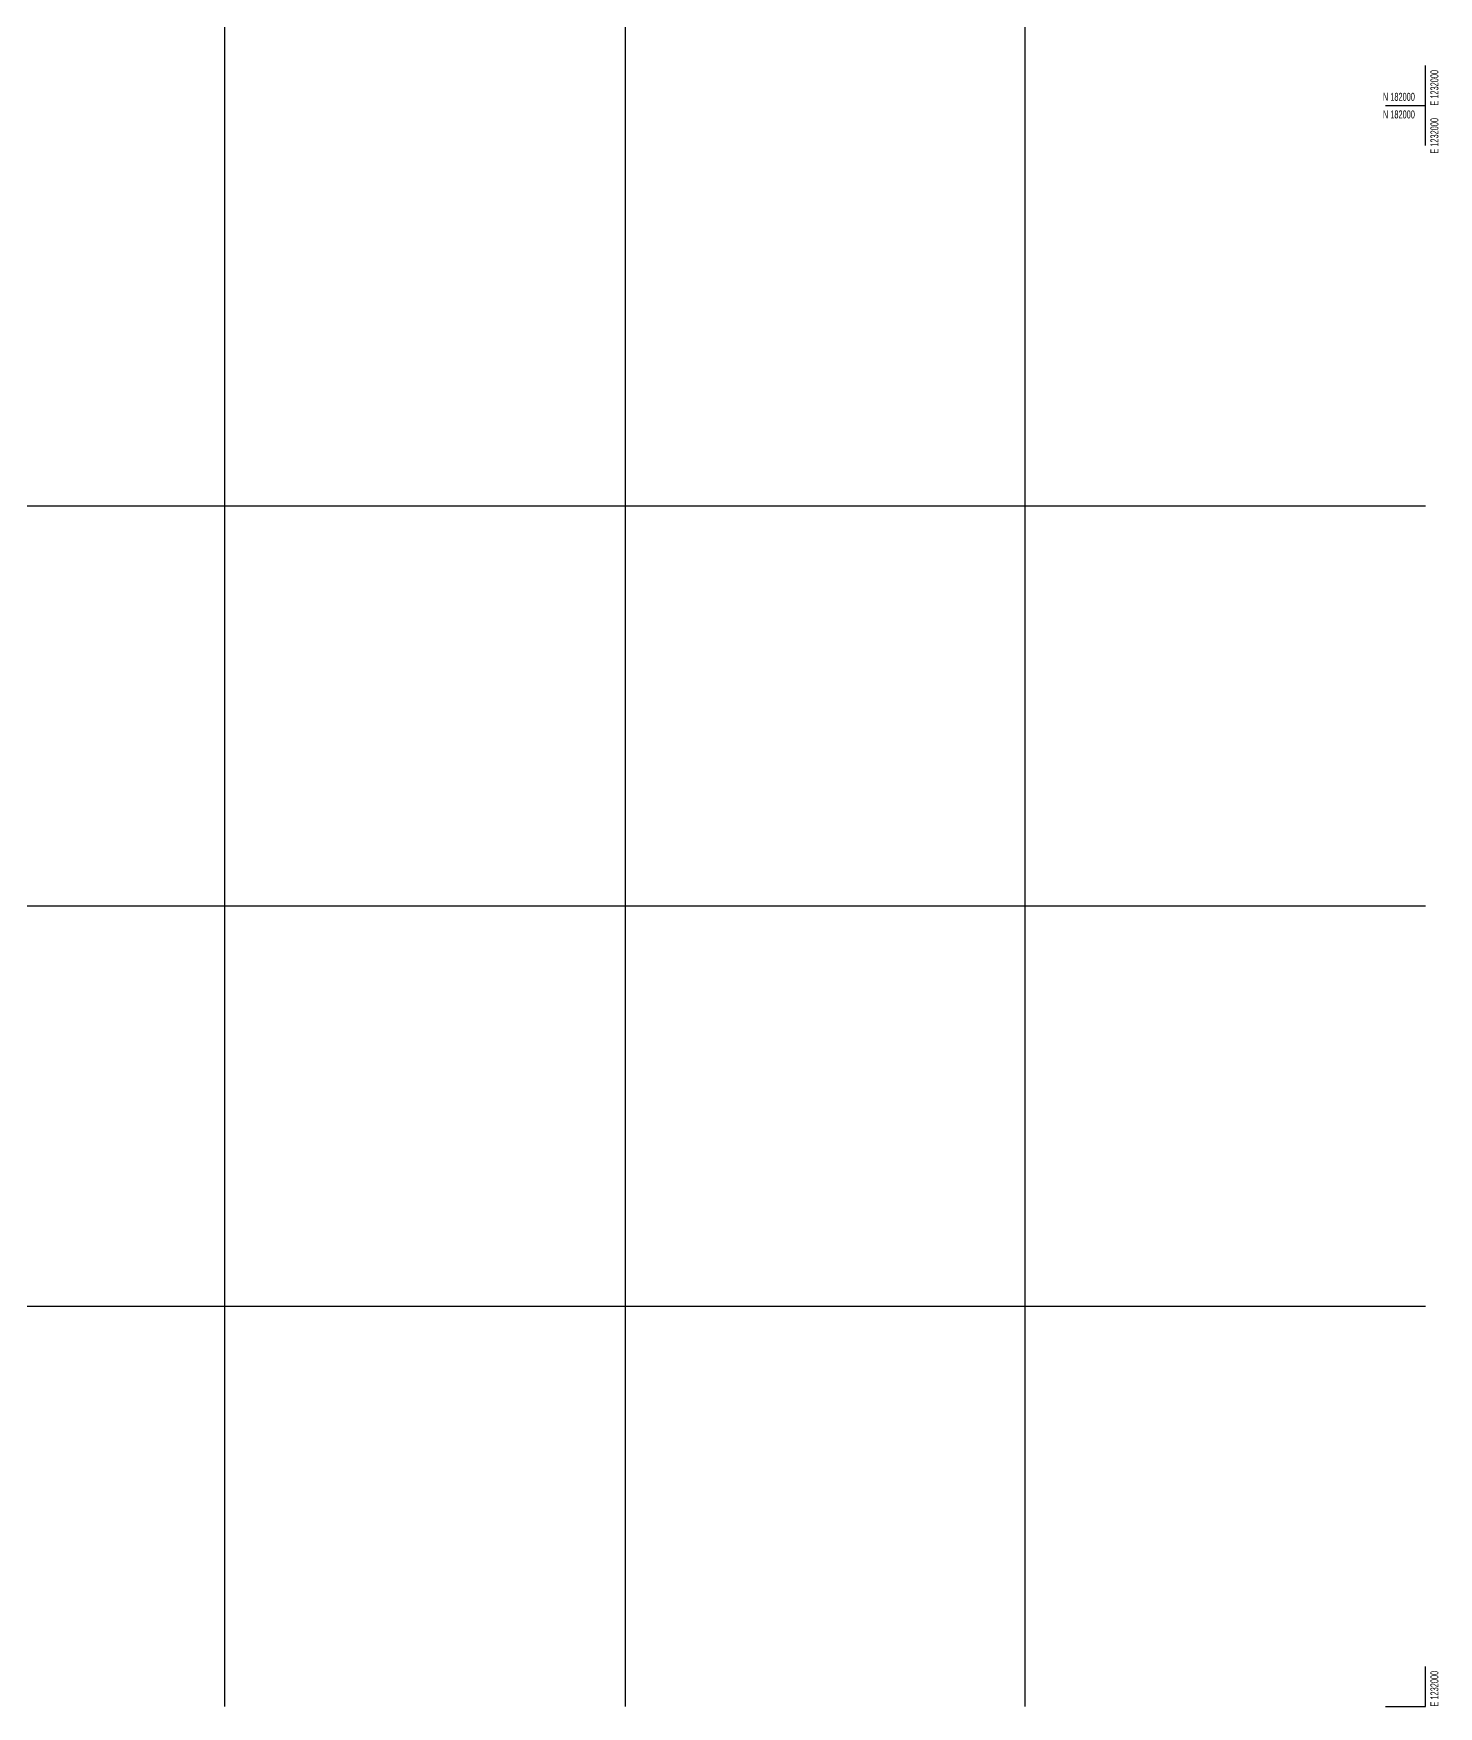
# Model space of a CAD drawing. Extents: x 1222984 to 1232016, y 177984 to 184016.
# Drawn here: x 1230261 to 1232016, y 180000 to 182090 of the extents above; entities that cross this region are included whole.
import ezdxf

# ---------------------------------------------------------------- set-up
doc = ezdxf.new("R2010")
doc.units = 0
doc.header["$MEASUREMENT"] = 0
for name, color, linetype in [('BORDER', 7, 'CONTINUOUS'), ('CORNER', 1, 'CONTINUOUS'), ('GRIDS', 2, 'CONTINUOUS')]:
    doc.layers.add(name, color=color, linetype=linetype)

msp = doc.modelspace()

# ---------------------------------------------------------------- linework, layer by layer
at = {"layer": 'BORDER'}
for p, q in [((1232000, 182000), (1232000, 182050)), ((1231950, 182000), (1232000, 182000)), ((1232000, 181950), (1232000, 182000)), ((1232000, 180000), (1232000, 180050)), ((1231950, 180000), (1232000, 180000))]:
    msp.add_line(p, q, dxfattribs=at)
at = {"layer": 'GRIDS'}
for points in [[(1230500, 182000), (1230500, 184000)], [(1231000, 184000), (1231000, 182000)], [(1231500, 182000), (1231500, 184000)], [(1230500, 180000), (1230500, 182000)], [(1231000, 182000), (1231000, 180000)], [(1231500, 180000), (1231500, 182000)], [(1229000, 181500), (1232000, 181500)], [(1232000, 181000), (1229000, 181000)], [(1229000, 180500), (1232000, 180500)]]:
    msp.add_lwpolyline(points, dxfattribs=at)

# ---------------------------------------------------------------- texts
at = {"layer": 'CORNER', "width": 0.666667}
for p in [(1232016, 182000), (1232016, 181940), (1232016, 180000)]:
    msp.add_text('E 1232000', height=10, rotation=89.9999, dxfattribs=at).set_placement(p)
for p in [(1231946.7, 182006), (1231946.7, 181984)]:
    msp.add_text('N 182000', height=10, dxfattribs=at).set_placement(p)

doc.saveas('drawing.dxf')
